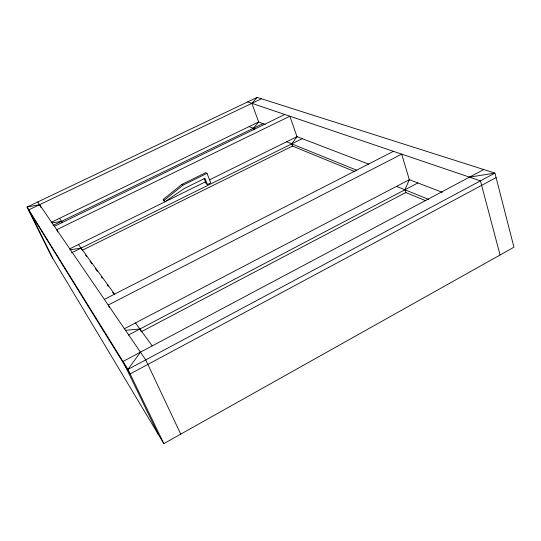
<?xml version="1.0" encoding="UTF-8"?>
<svg xmlns="http://www.w3.org/2000/svg" width="541" height="541" viewBox="0 0 541 541"><rect width="100%" height="100%" fill="white"/><g stroke="black" fill="none" stroke-linecap="round" stroke-linejoin="round"><path stroke-width="0.81" d="M442.267 192.292L409.334 179.68L404.911 189.763L405.865 192.907M368.773 164.146L296.989 136.657L291.748 143.865L292.58 146.219M140.45 352.171L127.94 369.395L163.835 443.606L513.95 247.203L494.941 173.1L257.158 97.394L27.05 207.068L50.8 255.061L163.835 443.606M265.279 124.511L258.652 121.975L253.357 128.291L253.885 129.725M257.158 97.394L251.869 103.324L258.747 122.246M207.406 184.535L204.917 178.314L184.373 188.43L164.917 201.786L163.896 200.968L163.233 199.413L181.932 184.386L205.817 172.66L206.987 173.363L210.767 182.872L207.406 184.535L206.243 183.798L204.065 178.368M164.917 201.786L164.254 200.224L183.02 185.144L206.987 173.363M496.097 177.61L130.131 373.932L28.477 209.955M483.776 169.543L123.003 361.456L158.391 434.531M141.208 331.768L405.75 192.522L425.794 200.745M128.312 335.095L417.882 182.953M124.078 328.894L409.334 179.68M104.352 299.376L393.422 151.331M71.419 252.904L302.25 138.672M82.137 250.341L292.525 146.07L354.896 171.659M69.647 248.86L205.621 181.749M209.401 179.882L296.989 136.657M52.957 225.475L262.967 123.625M54.404 226.321L284.796 114.489M51.077 222.419L258.652 121.975M261.438 98.753L28.788 209.867L52.781 258.368M51.99 222.966L61.566 221.303L62.262 222.75M469.507 177.137L494.941 173.1L127.94 369.395L27.05 207.068L39.615 204.701L41.096 207.73M69.904 249.82L81.082 248.123L81.752 249.529M125.363 330.321L139.916 329.002L140.924 331.153M247.69 101.904L480.449 180.85L500.073 254.987M249.137 126.58L254.912 128.92M286.608 141.776L356.424 170.097M396.539 186.368L428.81 199.46M181.932 184.386L183.02 185.144M163.233 199.413L164.254 200.224M59.436 218.375L62.553 222.655M78.452 244.512L114.726 294.372M135.493 322.916L152.163 345.827M85.579 255.082L86.567 256.441M90.002 261.181L91.97 263.893M95.412 268.634L97.373 271.345M101.309 276.762L102.29 278.121M107.206 284.891L108.186 286.25M112.609 292.343L113.596 293.702M37.748 201.969L145.725 359.88L180.735 434.125M57.806 231.961L56.704 229.688L289.881 116.22L297.09 136.947M109.309 307.308L108.227 305.043L401.679 154.131L409.429 180.004"/></g></svg>
